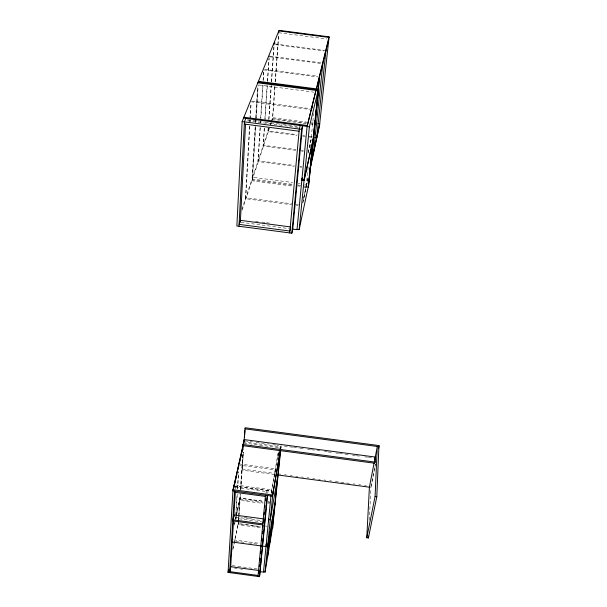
<?xml version="1.0" encoding="UTF-8"?>
<svg xmlns="http://www.w3.org/2000/svg" width="607" height="607" viewBox="0 0 607 607"><rect width="100%" height="100%" fill="white"/><g stroke="black" fill="none" stroke-linecap="round" stroke-linejoin="round"><path stroke-width="0.46" stroke-dasharray="3.04 2.28" d="M369.314 520.184L370.907 488.332M249.523 126.233L245.456 198.686L291.709 204.756M249.78 121.529L249.887 119.647M249.94 118.706L250.79 103.653M249.788 126.332L245.774 197.738L291.762 203.777M250.054 121.628L250.16 119.754M250.213 118.813L251.063 103.774M255.168 127.091L251.928 180.787L292.969 186.167M255.448 122.379L255.676 118.608M255.729 117.667L257.55 87.522M255.464 126.286L252.224 179.922L293.189 185.287M255.691 122.523L255.805 120.641M255.858 119.7L257.793 87.712M252.512 179.05L255.699 126.431M255.979 121.734L256.154 118.919M256.207 117.978L258.203 85.086M235.531 489.067L235.706 486.26L235.167 488.681M260.062 127.516L257.892 161.523L294.22 166.28M260.661 118.069L262.77 85.01M263.074 80.291L263.613 71.785M260.266 127.698L258.157 160.718L294.425 165.468M260.57 122.986L260.691 121.097M260.752 120.156L262.983 85.253M263.286 80.534L263.893 71.102M235.653 516.466L235.531 518.332L261.587 521.823M235.713 515.533L237.087 494.045M237.451 488.438L238.528 471.624M236.024 513.416L237.291 493.802M237.587 489.136L238.672 472.322M264.265 128.176L263.074 146.037L295.73 150.308M264.895 118.767L267.156 84.927M267.406 81.163L268.916 58.598M264.455 128.38L263.324 145.285L295.928 149.55M264.956 120.869L267.353 85.192M267.604 81.437L269.174 57.961M238.202 522.832L238.081 524.714L261.427 527.847M238.27 521.883L238.581 517.172M238.65 516.223L240.167 493.643M240.478 488.969L242.929 452.526M238.505 520.753L238.316 523.583L260.699 526.58M238.566 519.835L238.885 515.093M238.946 514.212L240.334 493.605M240.592 489.857L243.119 452.352M238.619 521.512L238.93 516.83M238.999 515.897L240.448 494.356M240.767 489.674L243.301 452.207M274.766 474.545L242.087 470.182L243.726 448.406M268.173 127.819L267.915 131.567L296.967 135.361M268.757 119.389L271.109 85.67M271.375 81.93L273.787 47.27M268.347 128.031L268.15 130.869L297.149 134.655M268.939 119.518L271.314 85.473M271.579 81.695L274.091 45.76M274.827 86.369L272.444 119.275L306.603 123.737M275.168 81.672L278.636 33.719M271.557 121.954L272.664 118.615L274.979 86.687M275.32 81.998L278.795 34.106M266.109 493.188L266.367 490.357L265.965 493.157M267.786 493.415L268.051 490.585L267.611 493.021M271.238 492.914L278.385 451.631M271.268 493.552L271.64 489.788L236.176 485.046M274.501 477.368L274.872 473.65M274.963 472.716L275.237 469.932L239.879 465.205M275.077 472.474L275.449 468.756L240.144 464.044M278.127 456.282L278.499 452.556M278.173 456.472L278.454 453.679M308.128 167.251L306.034 187.882L304.168 187.639M310.2 147.797L313.682 113.517M307.984 177.934L306.414 186.114L307.21 182.441M280.844 448.732L281.033 446.843L243.991 441.911M280.669 448.474L281.155 445.69L276.807 445.106M280.707 448.71L281.033 446.843M278.431 451.858L271.526 490.964L235.167 486.101M371.014 486.253L375.338 464.059M370.953 487.391L375.467 464.264M232.906 548.629L238.141 523.72L260.585 526.732M232.838 549.631L238.551 522.452M302.832 202.586L306.224 186.895L307.514 187.07M302.825 202.692L306.224 186.994M307.408 181.516L307.999 178.762M234.924 521.155L235.911 516.565M236.108 515.647L239.856 498.203L264.113 501.443M234.461 524.046L234.856 522.21M235.645 518.537L236.04 516.701M236.237 515.775L240.031 498.119L264.22 501.352M234.393 525.093L234.985 522.339M235.774 518.666L236.563 514.986M236.76 514.068L239.719 500.289L262.99 503.4M303.409 199.043L306.209 186.114M308.06 153.01L310.951 140.346M308.106 152.585L310.996 139.929M241.92 209.256L252.042 179.012L293.135 184.399M268.992 128.335L252.618 177.282L292.635 182.525M270.183 124.776L270.783 122.993M271.079 122.106L272.566 117.659L306.763 122.121M242.117 210.212L269.47 128.198M270.661 124.632L271.261 122.842M278.712 32.725L326.885 38.985M275.146 43.992L325.033 50.472M275.836 44.706L323.956 50.958M270.229 56.201L321.991 62.931M269.971 56.838L321.824 63.583M264.94 69.335L317.78 76.209M263.734 69.896L317.605 76.907M258.643 84.972L313.857 92.165M252.148 101.081L310.784 108.729M250.888 101.771L309.646 109.435M311.383 122.728L313.235 122.963M272.664 118.615L306.512 123.039M311.216 123.646L313.098 123.896M311.224 124.336L313.068 124.579M247.519 119.867L252.178 120.474M253.104 120.603L258.696 121.332M259.629 121.453L261.488 121.696M265.213 122.182L269.872 122.789M270.798 122.91L275.457 123.517M276.39 123.638L281.974 124.367M282.908 124.488L287.559 125.095M288.492 125.217L293.151 125.831M294.076 125.953L297.802 126.438M247.595 120.816L298.166 127.417M302.764 135.391L304.638 135.634M309.312 136.241L312.119 136.613M302.59 136.097L305.397 136.469M309.145 136.954L311.96 137.326M301.52 150.278L303.379 150.521M301.33 151.037L303.197 151.287M300.002 166.197L301.861 166.439M299.812 167.008L301.671 167.259M298.219 183.253L300.078 183.496M304.729 184.111L306.588 184.353M297.802 185.006L300.837 185.385M304.555 185.871L307.635 186.281M297.84 185.901L299.957 186.174M304.357 186.751L307.445 187.161M295.518 204.271L298.333 204.642M296.33 205.363L298.181 205.606M255.433 221.244L258.233 221.616M261.966 222.101L265.691 222.594M266.625 222.716L269.425 223.088M241.009 222.306L289.531 228.68M245 440.872L252.489 441.866M256.124 442.351L266.321 443.709M267.247 443.831L269.326 444.112M272.809 444.574L275.874 444.984M284.296 446.107L292.711 447.23M293.644 447.351L299.259 448.103M300.192 448.224L303.932 448.725M307.673 449.226L310.481 449.597M311.421 449.719L316.095 450.341M317.029 450.47L320.769 450.971M324.51 451.464L327.317 451.843M328.25 451.965L331.999 452.465M335.739 452.959L338.547 453.338M339.48 453.459L344.154 454.082M345.087 454.211L348.835 454.704M352.576 455.204L355.376 455.576M356.317 455.705L360.99 456.327M364.731 456.828L367.538 457.2M368.472 457.329L372.212 457.822M243.741 443.011L280.844 447.958M279.015 448.095L280.609 448.307M242.33 469.074L274.265 473.339M278.962 473.961L280.836 474.211M284.6 474.712L286.474 474.962M290.229 475.471L292.111 475.721M295.867 476.222L297.749 476.472M301.504 476.973L303.379 477.223M307.142 477.724L309.016 477.975M312.772 478.475L314.654 478.726M318.409 479.227L320.291 479.477M324.047 479.985L325.921 480.236M329.684 480.736L331.559 480.987M335.314 481.488L340.011 482.117M340.952 482.239L345.649 482.868M346.589 482.99L349.404 483.369M353.16 483.87L355.042 484.12M358.798 484.621L360.679 484.872M364.435 485.372L366.317 485.623M234.029 486.032L271.42 491.033M235.637 487.436L266.261 491.533M267.945 501.852L269.804 502.103M267.839 501.943L269.705 502.194M239.788 499.242L263.081 502.361M267.74 502.983L269.607 503.233M238.505 516.671L240.364 516.921M244.082 517.422L248.733 518.044M249.667 518.166L251.526 518.416M235.782 517.149L261.799 520.631M265.388 526.041L267.232 526.292M233.763 539.896L259.796 543.386M235.554 541.201L244.841 542.446M248.559 542.946L256.913 544.069M232.2 565.618L236.844 566.24M237.769 566.361L242.421 566.991M243.346 567.113L247.997 567.735M248.923 567.864L257.292 568.987M234.659 568.243L237.003 568.562M240.638 569.047L242.459 569.298"/><path stroke-width="0.91" d="M374.064 463.126L369.405 487.186L366.772 537.756L368.419 537.977L376.803 496.685L378.95 445.568L245.129 427.745L243.991 441.995M366.772 537.756L375.08 496.458L377.296 446.471L374.785 459.431M375.012 462.102L375.247 457.048L244.151 439.582L243.035 444.506L242.959 445.675L374.785 463.247L375.012 462.102L243.035 444.506M374.822 462.405L375.02 458.202M319.532 125.421L329.07 36.837L279.068 30.35L242.14 121.575L236.859 225.971L291.846 233.202L292.764 229.105L302.529 125.793L301.618 129.344L291.846 233.202M368.419 537.977L368.517 536.11M238.991 226.252L244.446 121.878L245.835 118.388M240.319 222.215L245.539 124.056M267.611 495.297L259.53 576.65L228.05 572.416L233.005 489.697L244.075 440.743M233.915 487.929L234.029 486.032M234.31 484.803L234.234 485.979L236.95 473.953M234.628 491.109L229.605 572.629L230.121 570.163M230.63 567.704L233.551 520.897M233.786 517.156L235.357 491.875M244.173 441.835L244.302 439.954M244.492 437.139L244.932 430.56M278.704 32.778L278.841 30.904L328.933 37.399M257.975 576.438L265.479 495.236M289.714 232.921L299.304 129.041L300.237 125.497M259.28 566.779L259.455 564.889M259.887 560.178L260.062 558.288M260.502 553.569L260.676 551.68M261.116 546.968L261.291 545.078M261.731 540.359L261.905 538.477M262.345 533.758L262.52 531.869M262.952 527.157L263.127 525.267M264.091 514.888L264.356 512.058M264.796 507.338L264.971 505.456M265.403 500.737L265.585 498.848M259.53 576.65L267.171 495.456M270.972 495.744L263.484 572.12L259.766 571.619M316.126 89.624L307.104 126.393L296.998 229.666L292.331 229.051M266.2 545.314L266.306 544.259M268.598 520.844L268.78 518.962M243.786 442.829L232.936 490.881L272.437 496.162L280.343 450.341M263.521 571.87L265.069 572.075L267.588 546.763L275.001 502.937L277.718 476.472M280.32 451.1L277.74 476.229L270.274 519.789L267.611 546.528L266.018 546.315M273.112 491.253L270.297 519.539L268.658 519.319M297.043 229.34L299.16 229.621L304.054 180.438L312.969 140.612M302.316 177.897L301.899 179.702L304.099 179.991L309.395 126.833L318.167 90.2L316.08 89.935L307.104 126.529L309.395 126.833M270.153 531.618L267.566 557.158L265.069 572.075M272.634 517.012L270.024 542.476L267.611 556.885M274.979 503.165L272.399 528.295L270.069 542.21M280.646 450.622L272.596 528.173L272.786 527.035M318.167 90.2L308.166 187.153L299.16 229.621M318.205 89.373L319.464 77.15M310.526 164.717L310.814 161.902M311.103 159.087L311.497 155.331M311.687 153.45L311.975 150.635M312.271 147.82L312.658 144.064M312.946 141.241L313.235 138.426M313.531 135.611L313.819 132.789M314.107 129.974L314.502 126.218M314.692 124.344L315.079 120.588M315.367 117.766L315.663 114.951M315.951 112.136L316.239 109.313M316.535 106.498L316.922 102.742M317.112 100.868L317.507 97.112M317.795 94.29L318.083 91.475M318.28 89.593L319.639 76.452M318.622 89.168L308.386 187.282L318.622 89.168L258.43 81.33M322.909 63.052L313.462 152.623L311.596 152.38M325.959 50.593L316.642 137.933L314.767 137.69M266.154 545.617L266.473 543.758M272.437 496.162L280.388 450.569M258.499 572.97L258.931 570.497L230.69 566.703L229.666 571.627L258.066 575.444M378.411 448.338L378.95 445.568M378.54 448.543L378.905 446.691L244.879 428.838M228.05 572.416L228.566 569.958M309.79 170.484L319.677 124.754M233.498 517.68L233.854 516.049M310.056 168.351L310.23 167.532M310.564 166.007L319.707 123.813L317.856 123.57M304.099 179.991L313.015 140.187M237.99 469.332L238.824 465.63M239.241 463.778L240.076 460.083M240.493 458.232L241.328 454.529M241.745 452.678L243.21 446.206M302.271 178.344L301.861 180.15L304.054 180.438M290.442 228.596L289.88 231.047L239.09 224.37L240.425 220.341L290.821 226.965M316.308 88.865L329.07 36.837M311.315 110.482L312.635 105.064M316.543 89.085L328.736 39.22M269.045 56.717L269.303 56.079M273.787 44.948L274.842 42.331M258.134 82.066L318.447 89.927M257.831 82.81L315.936 90.375M243.908 117.204L307.324 125.49M243.551 118.092L307.104 126.393M242.14 121.575L301.618 129.344M244.333 124.071L299.107 131.226M277.566 474.924L370.02 487.269M375.08 496.458L376.803 496.685M233.005 489.697L272.558 494.986M234.552 492.285L265.365 496.412M268.635 519.569L270.274 519.789M232.792 520.935L262.732 524.949M265.995 546.55L267.588 546.763M232.504 542.081L265.987 546.573M263.719 518.924L262.831 523.833L232.86 519.82L233.923 514.941L263.719 518.924"/></g></svg>
